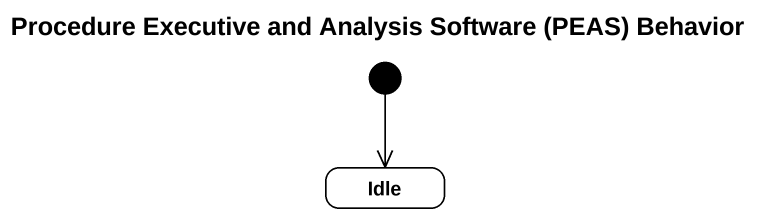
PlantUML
@startuml
title Procedure Executive and Analysis Software (PEAS) Behavior
hide empty description
state Idle
[*] --> Idle
@enduml
